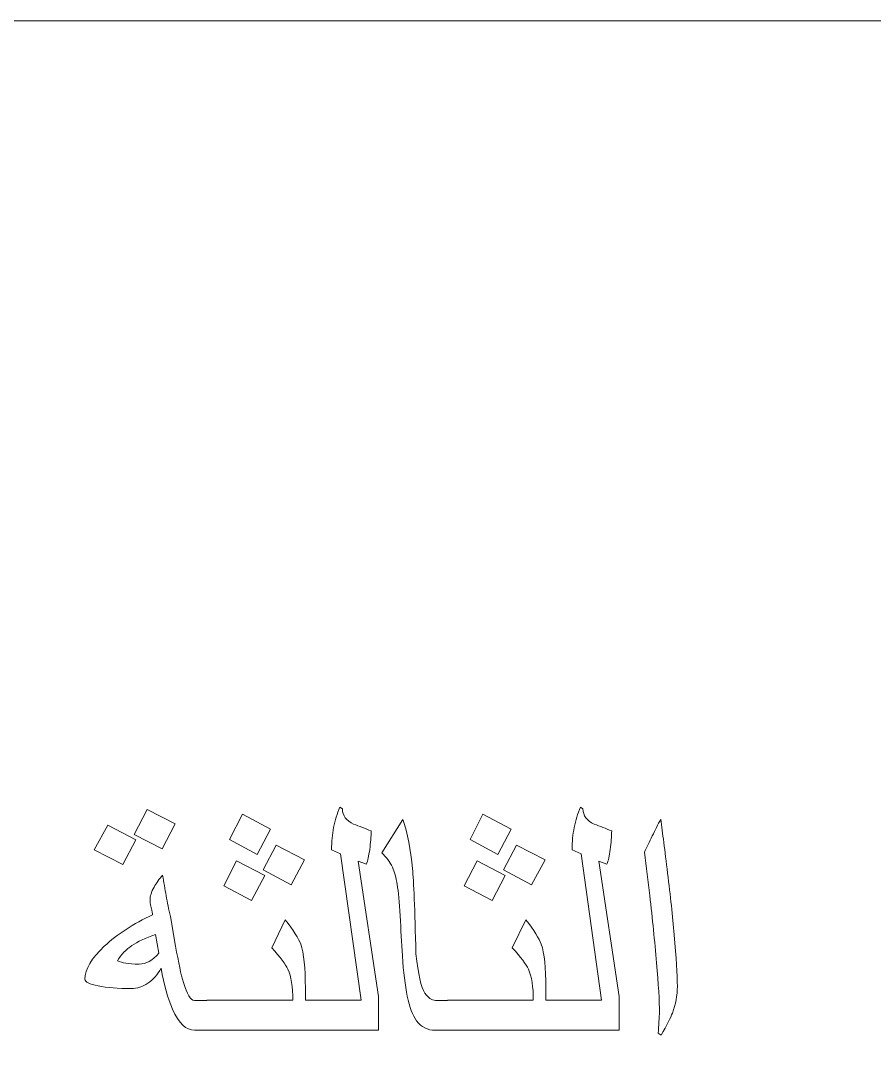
# Model space of a CAD drawing. Header units: millimetres. Extents: x -861 to 465, y -411 to 387.
# Drawn here: x -660.9 to -588.4, y 293.6 to 381.6 of the extents above; entities that cross this region are included whole.
import ezdxf

# ---------------------------------------------------------------- set-up
doc = ezdxf.new("R2010")
doc.units = ezdxf.units.MM
doc.header["$MEASUREMENT"] = 0
doc.layers.add('Layer 1', color=7, linetype='Continuous')

msp = doc.modelspace()

# ---------------------------------------------------------------- linework, layer by layer
at = {"layer": 'Layer 1', "color": 250, "lineweight": 18}
msp.add_lwpolyline([(-714.8907, 61.5579), (-314.8907, 61.5579), (-314.8907, 381.5579), (-714.8907, 381.5579), (-714.8907, 61.5579)], close=True, dxfattribs=at)
at = {"layer": 'Layer 1', "color": 250, "lineweight": 9}
for points, knots in [([(-645.0463, 295.8361), (-645.0463, 295.8361), (-646.1156, 295.8361), (-646.1156, 295.8361), (-646.1156, 295.8361), (-646.8183, 295.8361), (-647.4371, 296.4365), (-647.9733, 297.6382), (-647.9733, 297.6382), (-648.3744, 298.5341), (-648.6983, 299.6899), (-648.9435, 301.1053), (-648.9435, 301.1053), (-649.2383, 300.5613), (-649.6092, 300.1365), (-650.0568, 299.8321), (-650.0568, 299.8321), (-650.5062, 299.5303), (-650.9801, 299.3797), (-651.4789, 299.3797), (-651.4789, 299.3797), (-652.6007, 299.3802), (-653.5352, 299.4543), (-654.2849, 299.606), (-654.2849, 299.606), (-655.0317, 299.7565), (-655.4035, 299.9492), (-655.4035, 300.1848), (-655.4035, 300.1848), (-655.4035, 301.0257), (-654.8581, 301.9555), (-653.7666, 302.9738), (-653.7666, 302.9738), (-652.6723, 303.9951), (-651.3025, 304.8867), (-649.66, 305.6472), (-649.66, 305.6472), (-649.6793, 305.7279), (-649.7206, 305.9337), (-649.787, 306.2646), (-649.787, 306.2646), (-649.8501, 306.5954), (-649.8805, 306.8008), (-649.8805, 306.882), (-649.8805, 306.882), (-649.8804, 307.213), (-649.769, 307.5832), (-649.5443, 307.9953), (-649.5443, 307.9953), (-649.3569, 308.3266), (-649.1128, 308.6677), (-648.8112, 309.0205), (-648.8112, 309.0205), (-648.712, 308.4147), (-648.6126, 307.8274), (-648.5134, 307.2623), (-648.5134, 307.2623), (-648.4114, 306.6962), (-648.2901, 306.11), (-648.1497, 305.504), (-648.1497, 305.504), (-648.1497, 305.504), (-647.7143, 302.9855), (-647.7143, 302.9855), (-647.7143, 302.9855), (-647.4688, 301.5964), (-647.2484, 300.5704), (-647.0529, 299.909), (-647.0529, 299.909), (-646.7524, 298.8913), (-646.4395, 298.3821), (-646.1156, 298.3821), (-646.1156, 298.3821), (-646.1156, 298.3821), (-645.0463, 298.3823), (-645.0463, 298.3823), (-645.0463, 298.3823), (-645.0463, 298.3823), (-645.0463, 298.3825), (-645.0463, 298.3825), (-645.0463, 298.3825), (-645.0463, 298.3825), (-644.0211, 298.3825), (-644.0211, 298.3825), (-644.0211, 298.3825), (-644.0211, 298.3825), (-637.7646, 298.3825), (-637.7646, 298.3825), (-637.7646, 298.3825), (-637.7646, 299.5358), (-637.9026, 300.4163), (-638.1781, 301.0227), (-638.1781, 301.0227), (-638.3629, 301.4416), (-638.8205, 302.0451), (-639.5508, 302.8359), (-639.5508, 302.8359), (-639.5508, 302.8359), (-638.4099, 305.223), (-638.4099, 305.223), (-638.4099, 305.223), (-637.7082, 304.3324), (-637.2686, 303.6406), (-637.0923, 303.1446), (-637.0923, 303.1446), (-636.8276, 302.3917), (-636.6954, 301.145), (-636.6954, 299.4073), (-636.6954, 299.4073), (-636.6954, 299.4073), (-636.6954, 298.3825), (-636.6954, 298.3825), (-636.6954, 298.3825), (-636.6954, 298.3825), (-631.9674, 298.3825), (-631.9674, 298.3825), (-631.9674, 298.3825), (-631.9674, 298.3825), (-633.7091, 310.8071), (-633.7091, 310.8071), (-633.7091, 310.8071), (-633.7091, 310.8071), (-634.47, 311.1706), (-634.47, 311.1706), (-634.47, 311.1706), (-634.47, 311.8461), (-634.4119, 312.4781), (-634.2937, 313.0665), (-634.2937, 313.0665), (-634.1765, 313.6582), (-634.0002, 314.2324), (-633.7645, 314.792), (-633.7645, 314.792), (-633.7645, 314.792), (-633.5492, 314.6321), (-633.5492, 314.6321), (-633.5492, 314.6321), (-633.5492, 314.0622), (-633.2325, 313.6359), (-632.5957, 313.3533), (-632.5957, 313.3533), (-632.1078, 313.1582), (-631.6133, 312.9632), (-631.113, 312.7687), (-631.113, 312.7687), (-631.113, 312.2803), (-631.1543, 311.7559), (-631.2344, 311.1979), (-631.2344, 311.1979), (-631.3113, 310.6428), (-631.4037, 310.2291), (-631.5099, 309.9578), (-631.5099, 309.9578), (-631.5099, 309.9578), (-632.2154, 310.1895), (-632.2154, 310.1895), (-632.2154, 310.1895), (-632.2154, 310.1895), (-630.4847, 298.7079), (-630.4847, 298.7079), (-630.4847, 298.7079), (-630.4847, 298.7079), (-630.4847, 295.8361), (-630.4847, 295.8361), (-630.4847, 295.8361), (-630.4847, 295.8361), (-636.6954, 295.8361), (-636.6954, 295.8361), (-636.6954, 295.8361), (-636.6954, 295.8361), (-637.7219, 295.8361), (-637.7219, 295.8361), (-637.7219, 295.8361), (-637.7219, 295.8361), (-644.0211, 295.8361), (-644.0211, 295.8361), (-644.0211, 295.8361), (-644.0211, 295.8361), (-645.0463, 295.8361), (-645.0463, 295.8361)], [0, 0, 0, 0, 0.0217391, 0.0217391, 0.0217391, 0.0217391, 0.0434783, 0.0434783, 0.0434783, 0.0434783, 0.0652174, 0.0652174, 0.0652174, 0.0652174, 0.0869565, 0.0869565, 0.0869565, 0.0869565, 0.1086957, 0.1086957, 0.1086957, 0.1086957, 0.1304348, 0.1304348, 0.1304348, 0.1304348, 0.1521739, 0.1521739, 0.1521739, 0.1521739, 0.173913, 0.173913, 0.173913, 0.173913, 0.1956522, 0.1956522, 0.1956522, 0.1956522, 0.2173913, 0.2173913, 0.2173913, 0.2173913, 0.2391304, 0.2391304, 0.2391304, 0.2391304, 0.2608696, 0.2608696, 0.2608696, 0.2608696, 0.2826087, 0.2826087, 0.2826087, 0.2826087, 0.3043478, 0.3043478, 0.3043478, 0.3043478, 0.326087, 0.326087, 0.326087, 0.326087, 0.3478261, 0.3478261, 0.3478261, 0.3478261, 0.3695652, 0.3695652, 0.3695652, 0.3695652, 0.3913043, 0.3913043, 0.3913043, 0.3913043, 0.4130435, 0.4130435, 0.4130435, 0.4130435, 0.4347826, 0.4347826, 0.4347826, 0.4347826, 0.4565217, 0.4565217, 0.4565217, 0.4565217, 0.4782609, 0.4782609, 0.4782609, 0.4782609, 0.5, 0.5, 0.5, 0.5, 0.5217391, 0.5217391, 0.5217391, 0.5217391, 0.5434783, 0.5434783, 0.5434783, 0.5434783, 0.5652174, 0.5652174, 0.5652174, 0.5652174, 0.5869565, 0.5869565, 0.5869565, 0.5869565, 0.6086957, 0.6086957, 0.6086957, 0.6086957, 0.6304348, 0.6304348, 0.6304348, 0.6304348, 0.6521739, 0.6521739, 0.6521739, 0.6521739, 0.673913, 0.673913, 0.673913, 0.673913, 0.6956522, 0.6956522, 0.6956522, 0.6956522, 0.7173913, 0.7173913, 0.7173913, 0.7173913, 0.7391304, 0.7391304, 0.7391304, 0.7391304, 0.7608696, 0.7608696, 0.7608696, 0.7608696, 0.7826087, 0.7826087, 0.7826087, 0.7826087, 0.8043478, 0.8043478, 0.8043478, 0.8043478, 0.826087, 0.826087, 0.826087, 0.826087, 0.8478261, 0.8478261, 0.8478261, 0.8478261, 0.8695652, 0.8695652, 0.8695652, 0.8695652, 0.8913043, 0.8913043, 0.8913043, 0.8913043, 0.9130435, 0.9130435, 0.9130435, 0.9130435, 0.9347826, 0.9347826, 0.9347826, 0.9347826, 0.9565217, 0.9565217, 0.9565217, 0.9565217, 1, 1, 1, 1]), ([(-624.6265, 295.8361), (-624.6265, 295.8361), (-625.6516, 295.8361), (-625.6516, 295.8361), (-625.6516, 295.8361), (-626.3173, 295.8361), (-626.8508, 296.1028), (-627.2505, 296.6404), (-627.2505, 296.6404), (-627.6004, 297.1061), (-627.8664, 297.8036), (-628.0495, 298.7296), (-628.0495, 298.7296), (-628.2301, 299.6588), (-628.3681, 300.8036), (-628.4629, 302.1635), (-628.4629, 302.1635), (-628.5222, 303.2664), (-628.5843, 304.3973), (-628.6503, 305.5591), (-628.6503, 305.5591), (-628.7137, 306.724), (-628.7967, 307.6055), (-628.8986, 308.2049), (-628.8986, 308.2049), (-629.0019, 308.8076), (-629.1396, 309.2977), (-629.3117, 309.6767), (-629.3117, 309.6767), (-629.5297, 310.1467), (-629.8286, 310.5557), (-630.2103, 310.9058), (-630.2103, 310.9058), (-630.2103, 310.9058), (-628.4079, 313.7503), (-628.4079, 313.7503), (-628.4079, 313.7503), (-628.0261, 312.5779), (-627.756, 311.176), (-627.5976, 309.5444), (-627.5976, 309.5444), (-627.5026, 308.5306), (-627.4046, 306.1281), (-627.3055, 302.3399), (-627.3055, 302.3399), (-627.1291, 300.601), (-626.8754, 299.4874), (-626.5449, 298.9995), (-626.5449, 298.9995), (-626.2732, 298.5881), (-625.9755, 298.3821), (-625.6517, 298.3821), (-625.6517, 298.3821), (-625.6517, 298.3821), (-624.6265, 298.3823), (-624.6265, 298.3823), (-624.6265, 298.3823), (-624.6265, 298.3823), (-624.6265, 298.3825), (-624.6265, 298.3825), (-624.6265, 298.3825), (-624.6265, 298.3825), (-623.6013, 298.3825), (-623.6013, 298.3825), (-623.6013, 298.3825), (-623.6013, 298.3825), (-617.3451, 298.3825), (-617.3451, 298.3825), (-617.3451, 298.3825), (-617.3451, 299.5358), (-617.4827, 300.4163), (-617.7583, 301.0227), (-617.7583, 301.0227), (-617.943, 301.4416), (-618.4007, 302.0451), (-619.1309, 302.8359), (-619.1309, 302.8359), (-619.1309, 302.8359), (-617.99, 305.223), (-617.99, 305.223), (-617.99, 305.223), (-617.2884, 304.3324), (-616.8488, 303.6406), (-616.6724, 303.1446), (-616.6724, 303.1446), (-616.4077, 302.3917), (-616.2755, 301.145), (-616.2755, 299.4073), (-616.2755, 299.4073), (-616.2755, 299.4073), (-616.2755, 298.3825), (-616.2755, 298.3825), (-616.2755, 298.3825), (-616.2755, 298.3825), (-611.5476, 298.3825), (-611.5476, 298.3825), (-611.5476, 298.3825), (-611.5476, 298.3825), (-613.2893, 310.8071), (-613.2893, 310.8071), (-613.2893, 310.8071), (-613.2893, 310.8071), (-614.0501, 311.1706), (-614.0501, 311.1706), (-614.0501, 311.1706), (-614.0501, 311.8461), (-613.9924, 312.4781), (-613.8738, 313.0665), (-613.8738, 313.0665), (-613.7566, 313.6582), (-613.5803, 314.2324), (-613.3447, 314.792), (-613.3447, 314.792), (-613.3447, 314.792), (-613.1293, 314.6321), (-613.1293, 314.6321), (-613.1293, 314.6321), (-613.1293, 314.0622), (-612.8127, 313.6359), (-612.1759, 313.3533), (-612.1759, 313.3533), (-611.6879, 313.1582), (-611.1934, 312.9632), (-610.6932, 312.7687), (-610.6932, 312.7687), (-610.6931, 312.2803), (-610.7345, 311.7559), (-610.8145, 311.1979), (-610.8145, 311.1979), (-610.8917, 310.6428), (-610.9839, 310.2291), (-611.0901, 309.9578), (-611.0901, 309.9578), (-611.0901, 309.9578), (-611.7956, 310.1895), (-611.7956, 310.1895), (-611.7956, 310.1895), (-611.7956, 310.1895), (-610.0649, 298.7079), (-610.0649, 298.7079), (-610.0649, 298.7079), (-610.0649, 298.7079), (-610.0649, 295.8361), (-610.0649, 295.8361), (-610.0649, 295.8361), (-610.0649, 295.8361), (-616.2754, 295.8361), (-616.2754, 295.8361), (-616.2754, 295.8361), (-616.2754, 295.8361), (-617.3021, 295.8361), (-617.3021, 295.8361), (-617.3021, 295.8361), (-617.3021, 295.8361), (-623.6013, 295.8361), (-623.6013, 295.8361), (-623.6013, 295.8361), (-623.6013, 295.8361), (-624.6265, 295.8361), (-624.6265, 295.8361)], [0, 0, 0, 0, 0.0243902, 0.0243902, 0.0243902, 0.0243902, 0.0487805, 0.0487805, 0.0487805, 0.0487805, 0.0731707, 0.0731707, 0.0731707, 0.0731707, 0.097561, 0.097561, 0.097561, 0.097561, 0.1219512, 0.1219512, 0.1219512, 0.1219512, 0.1463415, 0.1463415, 0.1463415, 0.1463415, 0.1707317, 0.1707317, 0.1707317, 0.1707317, 0.195122, 0.195122, 0.195122, 0.195122, 0.2195122, 0.2195122, 0.2195122, 0.2195122, 0.2439024, 0.2439024, 0.2439024, 0.2439024, 0.2682927, 0.2682927, 0.2682927, 0.2682927, 0.2926829, 0.2926829, 0.2926829, 0.2926829, 0.3170732, 0.3170732, 0.3170732, 0.3170732, 0.3414634, 0.3414634, 0.3414634, 0.3414634, 0.3658537, 0.3658537, 0.3658537, 0.3658537, 0.3902439, 0.3902439, 0.3902439, 0.3902439, 0.4146341, 0.4146341, 0.4146341, 0.4146341, 0.4390244, 0.4390244, 0.4390244, 0.4390244, 0.4634146, 0.4634146, 0.4634146, 0.4634146, 0.4878049, 0.4878049, 0.4878049, 0.4878049, 0.5121951, 0.5121951, 0.5121951, 0.5121951, 0.5365854, 0.5365854, 0.5365854, 0.5365854, 0.5609756, 0.5609756, 0.5609756, 0.5609756, 0.5853659, 0.5853659, 0.5853659, 0.5853659, 0.6097561, 0.6097561, 0.6097561, 0.6097561, 0.6341463, 0.6341463, 0.6341463, 0.6341463, 0.6585366, 0.6585366, 0.6585366, 0.6585366, 0.6829268, 0.6829268, 0.6829268, 0.6829268, 0.7073171, 0.7073171, 0.7073171, 0.7073171, 0.7317073, 0.7317073, 0.7317073, 0.7317073, 0.7560976, 0.7560976, 0.7560976, 0.7560976, 0.7804878, 0.7804878, 0.7804878, 0.7804878, 0.804878, 0.804878, 0.804878, 0.804878, 0.8292683, 0.8292683, 0.8292683, 0.8292683, 0.8536585, 0.8536585, 0.8536585, 0.8536585, 0.8780488, 0.8780488, 0.8780488, 0.8780488, 0.902439, 0.902439, 0.902439, 0.902439, 0.9268293, 0.9268293, 0.9268293, 0.9268293, 0.9512195, 0.9512195, 0.9512195, 0.9512195, 1, 1, 1, 1]), ([(-647.7585, 313.359), (-647.7585, 313.359), (-648.8386, 311.2317), (-648.8386, 311.2317), (-648.8386, 311.2317), (-648.8386, 311.2317), (-651.2421, 312.466), (-651.2421, 312.466), (-651.2421, 312.466), (-651.2421, 312.466), (-650.1284, 314.5885), (-650.1284, 314.5885), (-650.1284, 314.5885), (-650.1284, 314.5885), (-647.7585, 313.359), (-647.7585, 313.359)], [0, 0, 0, 0, 0.2, 0.2, 0.2, 0.2, 0.4, 0.4, 0.4, 0.4, 0.6, 0.6, 0.6, 0.6, 1, 1, 1, 1]), ([(-639.6555, 312.9176), (-639.6555, 312.9176), (-640.7855, 310.7737), (-640.7855, 310.7737), (-640.7855, 310.7737), (-640.7855, 310.7737), (-643.1282, 312.0358), (-643.1282, 312.0358), (-643.1282, 312.0358), (-643.1282, 312.0358), (-642.0421, 314.1749), (-642.0421, 314.1749), (-642.0421, 314.1749), (-642.0421, 314.1749), (-639.6555, 312.9176), (-639.6555, 312.9176)], [0, 0, 0, 0, 0.2, 0.2, 0.2, 0.2, 0.4, 0.4, 0.4, 0.4, 0.6, 0.6, 0.6, 0.6, 1, 1, 1, 1]), ([(-619.2356, 312.9176), (-619.2356, 312.9176), (-620.3656, 310.7737), (-620.3656, 310.7737), (-620.3656, 310.7737), (-620.3656, 310.7737), (-622.7084, 312.0358), (-622.7084, 312.0358), (-622.7084, 312.0358), (-622.7084, 312.0358), (-621.6225, 314.1749), (-621.6225, 314.1749), (-621.6225, 314.1749), (-621.6225, 314.1749), (-619.2356, 312.9176), (-619.2356, 312.9176)], [0, 0, 0, 0, 0.2, 0.2, 0.2, 0.2, 0.4, 0.4, 0.4, 0.4, 0.6, 0.6, 0.6, 0.6, 1, 1, 1, 1]), ([(-651.0986, 311.9977), (-651.0986, 311.9977), (-652.1957, 309.903), (-652.1957, 309.903), (-652.1957, 309.903), (-652.1957, 309.903), (-654.6097, 311.1492), (-654.6097, 311.1492), (-654.6097, 311.1492), (-654.6097, 311.1492), (-653.4689, 313.2542), (-653.4689, 313.2542), (-653.4689, 313.2542), (-653.4689, 313.2542), (-651.0986, 311.9977), (-651.0986, 311.9977)], [0, 0, 0, 0, 0.2, 0.2, 0.2, 0.2, 0.4, 0.4, 0.4, 0.4, 0.6, 0.6, 0.6, 0.6, 1, 1, 1, 1]), ([(-605.1164, 299.5676), (-605.1164, 298.7881), (-605.2583, 298.0308), (-605.5409, 297.2962), (-605.5409, 297.2962), (-605.6883, 296.9069), (-606.0065, 296.2877), (-606.4944, 295.4386), (-606.4944, 295.4386), (-606.4944, 295.4386), (-606.7533, 295.5877), (-606.7533, 295.5877), (-606.7533, 295.5877), (-606.7244, 295.8703), (-606.6983, 296.1967), (-606.6761, 296.5689), (-606.6761, 296.5689), (-606.6513, 296.9395), (-606.6376, 297.1876), (-606.6376, 297.3128), (-606.6376, 297.3128), (-606.6376, 298.3301), (-606.7188, 299.7491), (-606.8804, 301.5681), (-606.8804, 301.5681), (-607.0425, 303.3903), (-607.2356, 305.2916), (-607.4589, 307.2732), (-607.4589, 307.2732), (-607.5953, 308.4758), (-607.7457, 309.7), (-607.9108, 310.9498), (-607.9108, 310.9498), (-607.7167, 311.3802), (-607.4963, 311.8427), (-607.2494, 312.3391), (-607.2494, 312.3391), (-606.9998, 312.8383), (-606.7618, 313.3092), (-606.5329, 313.7502), (-606.5329, 313.7502), (-606.3787, 312.6367), (-606.1829, 311.1125), (-605.943, 309.1807), (-605.943, 309.1807), (-605.7044, 307.2471), (-605.5172, 305.504), (-605.3811, 303.9494), (-605.3811, 303.9494), (-605.2045, 302.0163), (-605.1165, 300.5553), (-605.1164, 299.5676)], [0, 0, 0, 0, 0.0714286, 0.0714286, 0.0714286, 0.0714286, 0.1428571, 0.1428571, 0.1428571, 0.1428571, 0.2142857, 0.2142857, 0.2142857, 0.2142857, 0.2857143, 0.2857143, 0.2857143, 0.2857143, 0.3571429, 0.3571429, 0.3571429, 0.3571429, 0.4285714, 0.4285714, 0.4285714, 0.4285714, 0.5, 0.5, 0.5, 0.5, 0.5714286, 0.5714286, 0.5714286, 0.5714286, 0.6428571, 0.6428571, 0.6428571, 0.6428571, 0.7142857, 0.7142857, 0.7142857, 0.7142857, 0.7857143, 0.7857143, 0.7857143, 0.7857143, 0.8571429, 0.8571429, 0.8571429, 0.8571429, 1, 1, 1, 1]), ([(-636.7669, 310.3054), (-636.7669, 310.3054), (-637.9135, 308.1996), (-637.9135, 308.1996), (-637.9135, 308.1996), (-637.9135, 308.1996), (-640.2838, 309.4569), (-640.2838, 309.4569), (-640.2838, 309.4569), (-640.2838, 309.4569), (-639.187, 311.5508), (-639.187, 311.5508), (-639.187, 311.5508), (-639.187, 311.5508), (-636.7669, 310.3054), (-636.7669, 310.3054)], [0, 0, 0, 0, 0.2, 0.2, 0.2, 0.2, 0.4, 0.4, 0.4, 0.4, 0.6, 0.6, 0.6, 0.6, 1, 1, 1, 1]), ([(-616.347, 310.3054), (-616.347, 310.3054), (-617.4936, 308.1996), (-617.4936, 308.1996), (-617.4936, 308.1996), (-617.4936, 308.1996), (-619.864, 309.4569), (-619.864, 309.4569), (-619.864, 309.4569), (-619.864, 309.4569), (-618.7671, 311.5508), (-618.7671, 311.5508), (-618.7671, 311.5508), (-618.7671, 311.5508), (-616.347, 310.3054), (-616.347, 310.3054)], [0, 0, 0, 0, 0.2, 0.2, 0.2, 0.2, 0.4, 0.4, 0.4, 0.4, 0.6, 0.6, 0.6, 0.6, 1, 1, 1, 1]), ([(-640.1405, 308.9878), (-640.1405, 308.9878), (-641.254, 306.8661), (-641.254, 306.8661), (-641.254, 306.8661), (-641.254, 306.8661), (-643.6242, 308.0948), (-643.6242, 308.0948), (-643.6242, 308.0948), (-643.6242, 308.0948), (-642.5437, 310.2173), (-642.5437, 310.2173), (-642.5437, 310.2173), (-642.5437, 310.2173), (-640.1405, 308.9878), (-640.1405, 308.9878)], [0, 0, 0, 0, 0.2, 0.2, 0.2, 0.2, 0.4, 0.4, 0.4, 0.4, 0.6, 0.6, 0.6, 0.6, 1, 1, 1, 1]), ([(-619.7207, 308.9878), (-619.7207, 308.9878), (-620.8341, 306.8661), (-620.8341, 306.8661), (-620.8341, 306.8661), (-620.8341, 306.8661), (-623.2044, 308.0948), (-623.2044, 308.0948), (-623.2044, 308.0948), (-623.2044, 308.0948), (-622.1238, 310.2173), (-622.1238, 310.2173), (-622.1238, 310.2173), (-622.1238, 310.2173), (-619.7207, 308.9878), (-619.7207, 308.9878)], [0, 0, 0, 0, 0.2, 0.2, 0.2, 0.2, 0.4, 0.4, 0.4, 0.4, 0.6, 0.6, 0.6, 0.6, 1, 1, 1, 1]), ([(-649.1307, 302.3846), (-649.1307, 302.3846), (-649.4119, 303.9776), (-649.4119, 303.9776), (-649.4119, 303.9776), (-650.2607, 303.6752), (-650.9307, 303.3612), (-651.4186, 303.0346), (-651.4186, 303.0346), (-651.9075, 302.7068), (-652.3167, 302.275), (-652.6476, 301.7392), (-652.6476, 301.7392), (-652.4423, 301.6512), (-652.2038, 301.5807), (-651.9311, 301.5296), (-651.9311, 301.5296), (-651.6594, 301.4813), (-651.2834, 301.458), (-650.8012, 301.458), (-650.8012, 301.458), (-650.2166, 301.4583), (-649.66, 301.7666), (-649.1307, 302.3846)], [0, 0, 0, 0, 0.1428571, 0.1428571, 0.1428571, 0.1428571, 0.2857143, 0.2857143, 0.2857143, 0.2857143, 0.4285714, 0.4285714, 0.4285714, 0.4285714, 0.5714286, 0.5714286, 0.5714286, 0.5714286, 0.7142857, 0.7142857, 0.7142857, 0.7142857, 1, 1, 1, 1])]:
    msp.add_open_spline(points, degree=3, knots=knots, dxfattribs=at)

doc.saveas('drawing.dxf')
